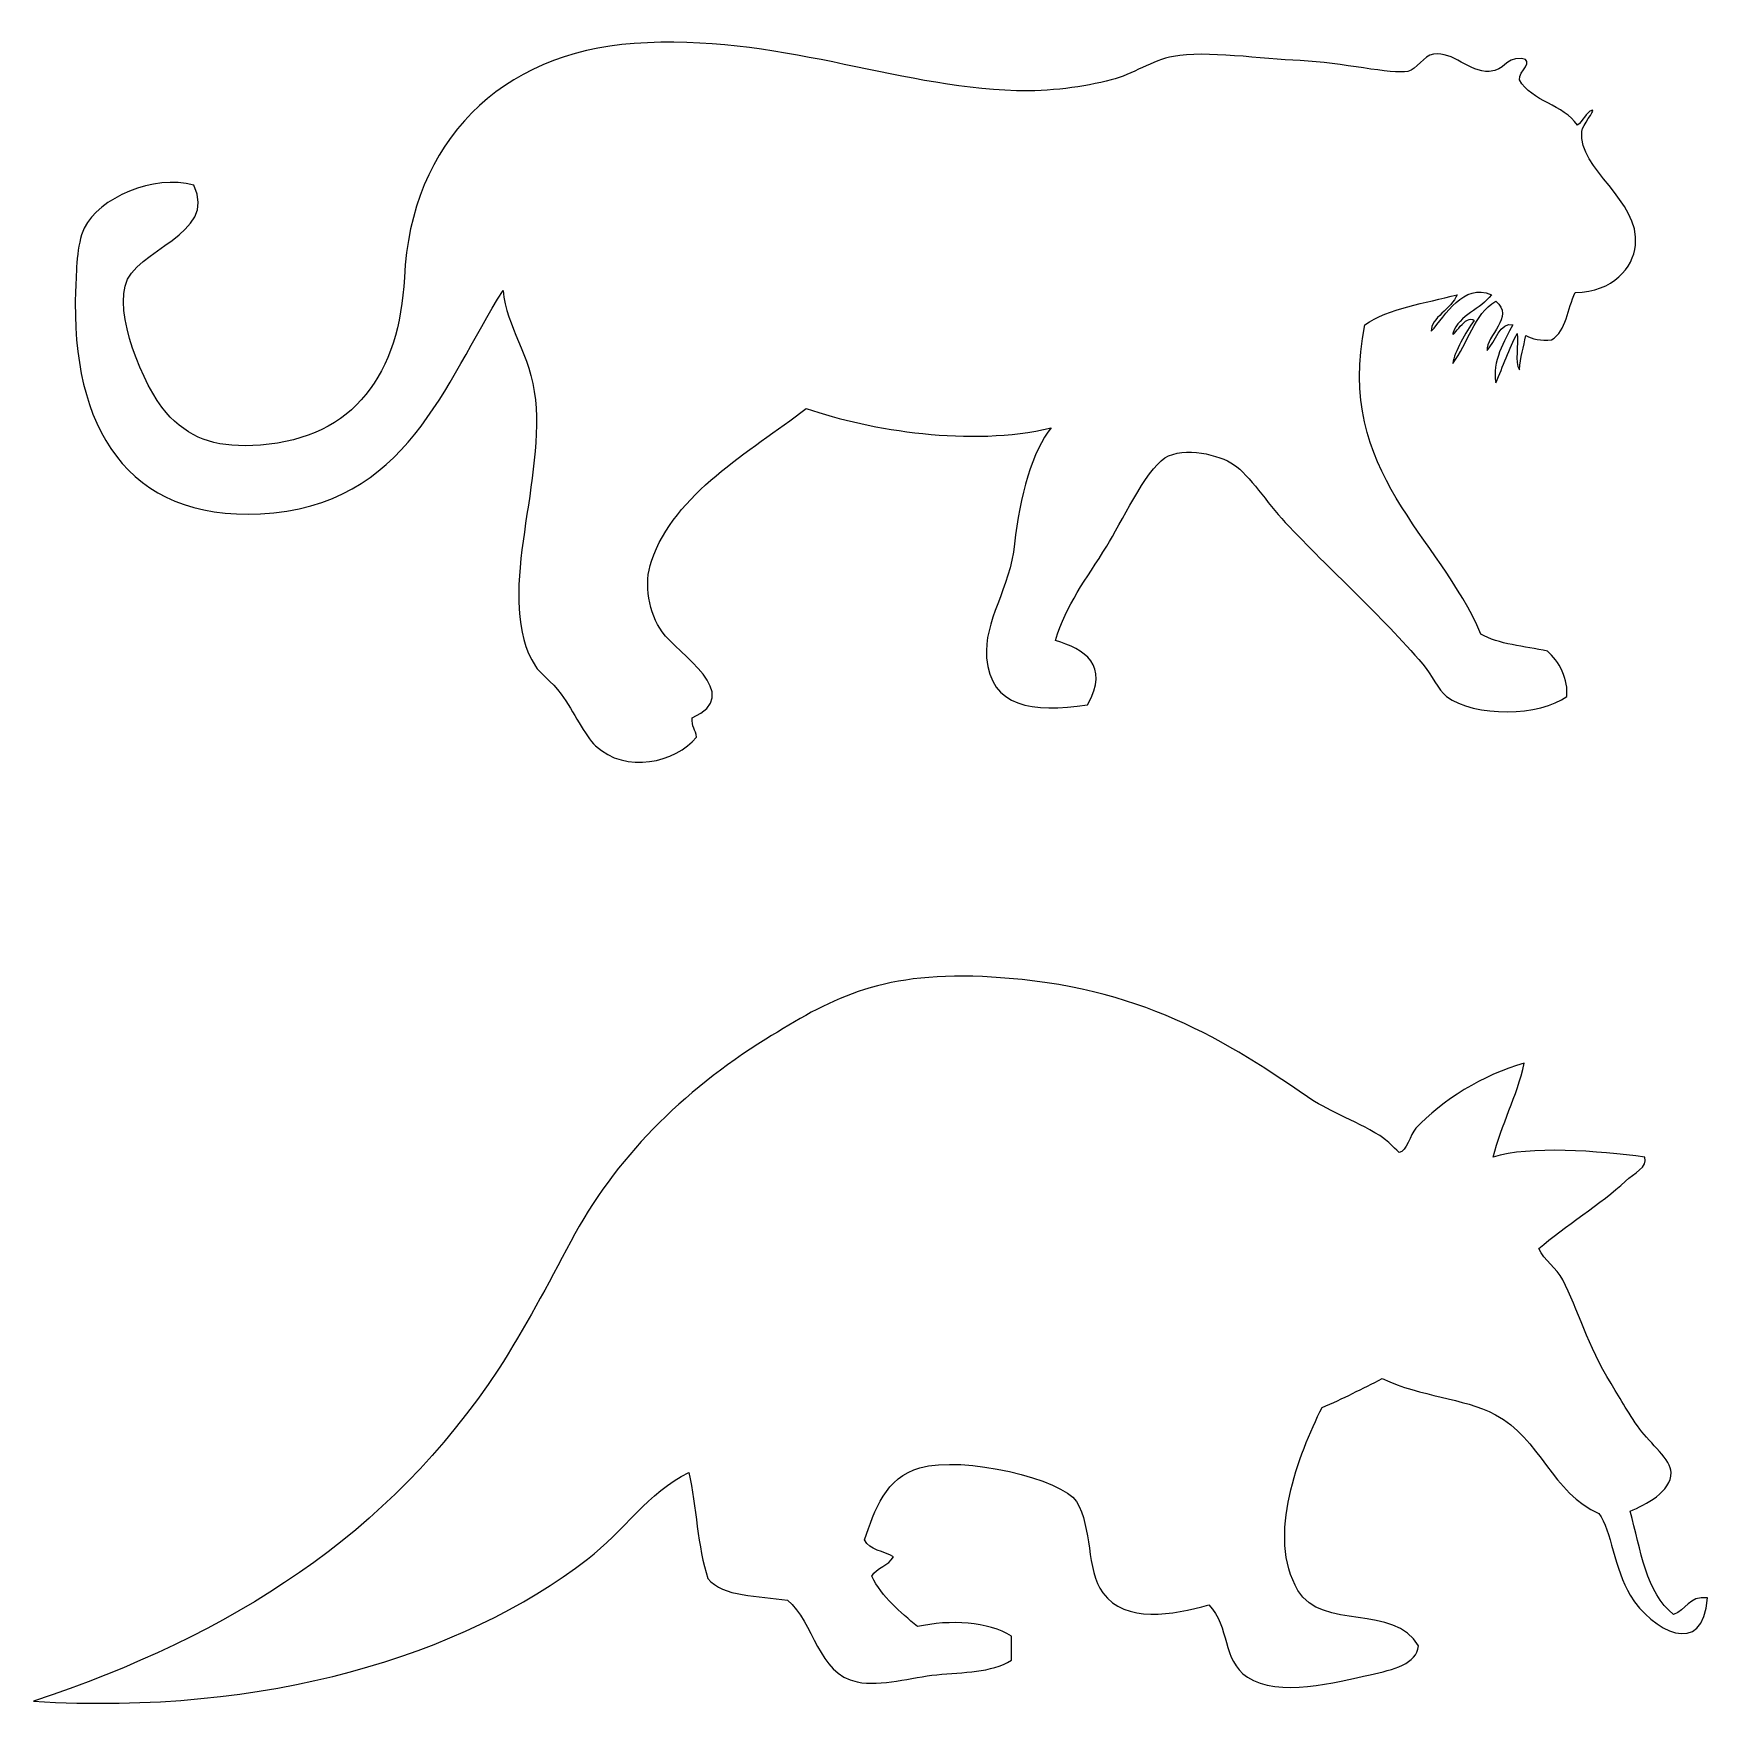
# Model space of a CAD drawing. Header units: centimetres. Extents: x -64 to 65, y -66 to 66.
# Drawn here: x -64.05 to -54.55, y 0.83 to 10.37 of the extents above; entities that cross this region are included whole.
import ezdxf

# ---------------------------------------------------------------- set-up
doc = ezdxf.new("R2010")
doc.units = ezdxf.units.CM
doc.header["$MEASUREMENT"] = 0
doc.layers.add('Layer 1', color=7, linetype='Continuous')

msp = doc.modelspace()

# ---------------------------------------------------------------- linework, layer by layer
at = {"layer": 'Layer 1'}
for points, knots in [([(-55.29964, 8.90371), (-55.3448, 8.81478), (-55.34933, 8.68519), (-55.43373, 8.63553), (-55.43373, 8.63553), (-55.49498, 8.63116), (-55.54427, 8.63876), (-55.58004, 8.6599), (-55.58004, 8.6599), (-55.59279, 8.59545), (-55.61089, 8.53634), (-55.61661, 8.46485), (-55.61661, 8.46485), (-55.64479, 8.5098), (-55.62087, 8.6069), (-55.62881, 8.6721), (-55.62881, 8.6721), (-55.67644, 8.58561), (-55.70908, 8.48419), (-55.7507, 8.39172), (-55.7507, 8.39172), (-55.77345, 8.50803), (-55.70183, 8.6353), (-55.65317, 8.72084), (-55.65317, 8.72084), (-55.72466, 8.74074), (-55.75596, 8.62249), (-55.79948, 8.57458), (-55.79948, 8.57458), (-55.80803, 8.65983), (-55.64047, 8.7663), (-55.75069, 8.85496), (-55.75069, 8.85496), (-55.87584, 8.78104), (-55.90833, 8.61435), (-55.9945, 8.50145), (-55.9945, 8.50145), (-55.98529, 8.56553), (-55.92174, 8.68052), (-55.87258, 8.74524), (-55.87258, 8.74524), (-55.9196, 8.78887), (-55.9967, 8.63816), (-55.9945, 8.67211), (-55.9945, 8.67211), (-55.9568, 8.7807), (-55.83723, 8.80739), (-55.77508, 8.89156), (-55.77508, 8.89156), (-55.93809, 8.96009), (-56.03368, 8.7748), (-56.11642, 8.68431), (-56.11642, 8.68431), (-56.12195, 8.75908), (-56.00061, 8.81221), (-55.97013, 8.89156), (-55.97013, 8.89156), (-56.15317, 8.84296), (-56.35722, 8.81539), (-56.49435, 8.72088), (-56.49435, 8.72088), (-56.66247, 7.87726), (-56.068, 7.526), (-55.83607, 6.96545), (-55.83607, 6.96545), (-55.73603, 6.907), (-55.58728, 6.89727), (-55.45817, 6.86792), (-55.45817, 6.86792), (-55.39274, 6.81818), (-55.33554, 6.69991), (-55.34847, 6.61194), (-55.34847, 6.61194), (-55.49433, 6.49772), (-55.87346, 6.49309), (-56.03112, 6.61194), (-56.03112, 6.61194), (-56.07718, 6.64668), (-56.11311, 6.7336), (-56.16521, 6.79482), (-56.16521, 6.79482), (-56.40111, 7.07184), (-56.68893, 7.32587), (-56.94539, 7.59937), (-56.94539, 7.59937), (-57.0512, 7.71219), (-57.14565, 7.86499), (-57.23797, 7.92849), (-57.23797, 7.92849), (-57.31433, 7.98106), (-57.52057, 8.03427), (-57.62807, 7.96508), (-57.62807, 7.96508), (-57.73798, 7.89433), (-57.87979, 7.58895), (-57.95721, 7.46526), (-57.95721, 7.46526), (-58.07775, 7.27272), (-58.18753, 7.13395), (-58.24979, 6.9289), (-58.24979, 6.9289), (-58.0854, 6.88072), (-57.93814, 6.79193), (-58.06691, 6.56319), (-58.06691, 6.56319), (-58.38224, 6.51641), (-58.6164, 6.5512), (-58.63987, 6.83137), (-58.63987, 6.83137), (-58.65728, 7.03894), (-58.50628, 7.22547), (-58.48138, 7.47746), (-58.48138, 7.47746), (-58.45482, 7.74659), (-58.37626, 8.01139), (-58.27416, 8.13574), (-58.27416, 8.13574), (-58.73244, 8.02753), (-59.29072, 8.12013), (-59.66386, 8.24544), (-59.66386, 8.24544), (-59.987, 7.99824), (-60.40985, 7.76512), (-60.54159, 7.37991), (-60.54159, 7.37991), (-60.58675, 7.24788), (-60.55649, 7.08408), (-60.48063, 6.97766), (-60.48063, 6.97766), (-60.39337, 6.85518), (-60.00626, 6.62137), (-60.30997, 6.49003), (-60.30997, 6.49003), (-60.31643, 6.43886), (-60.28864, 6.42193), (-60.2856, 6.38031), (-60.2856, 6.38031), (-60.40464, 6.23616), (-60.6879, 6.17002), (-60.85853, 6.33155), (-60.85853, 6.33155), (-60.91907, 6.38886), (-60.98201, 6.52562), (-61.05358, 6.62413), (-61.05358, 6.62413), (-61.10623, 6.69663), (-61.17833, 6.74838), (-61.19989, 6.78262), (-61.19989, 6.78262), (-61.43643, 7.15833), (-61.14914, 7.79902), (-61.19989, 8.29424), (-61.19989, 8.29424), (-61.22712, 8.5602), (-61.36557, 8.70437), (-61.38272, 8.91596), (-61.38272, 8.91596), (-61.72054, 8.38587), (-61.92416, 7.69142), (-62.76025, 7.64816), (-62.76025, 7.64816), (-63.51074, 7.60932), (-63.83869, 8.1365), (-63.80864, 8.91596), (-63.80864, 8.91596), (-63.80457, 9.02111), (-63.80404, 9.17679), (-63.75988, 9.2695), (-63.75988, 9.2695), (-63.67847, 9.44018), (-63.36377, 9.57716), (-63.13816, 9.51329), (-63.13816, 9.51329), (-62.99833, 9.22746), (-63.47556, 9.15515), (-63.52826, 8.94033), (-63.52826, 8.94033), (-63.5807, 8.72655), (-63.39393, 8.31626), (-63.27228, 8.19672), (-63.27228, 8.19672), (-63.13816, 8.06493), (-62.99725, 8.02048), (-62.76026, 8.03823), (-62.76026, 8.03823), (-62.22678, 8.07824), (-61.97019, 8.44609), (-61.94349, 8.98909), (-61.94349, 8.98909), (-61.9056, 9.76069), (-61.39567, 10.26626), (-60.63912, 10.31788), (-60.63912, 10.31788), (-59.82174, 10.37357), (-59.1773, 10.07105), (-58.46925, 10.04967), (-58.46925, 10.04967), (-58.28859, 10.04422), (-58.08507, 10.07052), (-57.93289, 10.11063), (-57.93289, 10.11063), (-57.81086, 10.14278), (-57.70053, 10.22276), (-57.57935, 10.24472), (-57.57935, 10.24472), (-57.39769, 10.27761), (-57.07778, 10.22993), (-56.86011, 10.22033), (-56.86011, 10.22033), (-56.62609, 10.21001), (-56.33893, 10.14), (-56.25059, 10.1594), (-56.25059, 10.1594), (-56.19847, 10.17083), (-56.15936, 10.24809), (-56.10433, 10.25693), (-56.10433, 10.25693), (-55.9904, 10.27513), (-55.90499, 10.1525), (-55.78739, 10.1594), (-55.78739, 10.1594), (-55.69301, 10.1649), (-55.70828, 10.23491), (-55.60454, 10.23256), (-55.60454, 10.23256), (-55.52601, 10.22158), (-55.62169, 10.15924), (-55.61671, 10.11064), (-55.61671, 10.11064), (-55.54546, 9.98684), (-55.36602, 9.97126), (-55.28757, 9.85466), (-55.28757, 9.85466), (-55.25288, 9.87683), (-55.24309, 9.92395), (-55.20224, 9.93999), (-55.20224, 9.93999), (-55.18719, 9.93245), (-55.25942, 9.85747), (-55.2632, 9.81807), (-55.2632, 9.81807), (-55.28368, 9.60381), (-54.93091, 9.42874), (-54.95843, 9.17201), (-54.95843, 9.17201), (-54.97195, 9.04478), (-55.08278, 8.90929), (-55.29964, 8.90371)], [0, 0, 0, 0, 0.015873, 0.015873, 0.015873, 0.015873, 0.031746, 0.031746, 0.031746, 0.031746, 0.047619, 0.047619, 0.047619, 0.047619, 0.0634921, 0.0634921, 0.0634921, 0.0634921, 0.0793651, 0.0793651, 0.0793651, 0.0793651, 0.0952381, 0.0952381, 0.0952381, 0.0952381, 0.1111111, 0.1111111, 0.1111111, 0.1111111, 0.1269841, 0.1269841, 0.1269841, 0.1269841, 0.1428571, 0.1428571, 0.1428571, 0.1428571, 0.1587302, 0.1587302, 0.1587302, 0.1587302, 0.1746032, 0.1746032, 0.1746032, 0.1746032, 0.1904762, 0.1904762, 0.1904762, 0.1904762, 0.2063492, 0.2063492, 0.2063492, 0.2063492, 0.2222222, 0.2222222, 0.2222222, 0.2222222, 0.2380952, 0.2380952, 0.2380952, 0.2380952, 0.2539683, 0.2539683, 0.2539683, 0.2539683, 0.2698413, 0.2698413, 0.2698413, 0.2698413, 0.2857143, 0.2857143, 0.2857143, 0.2857143, 0.3015873, 0.3015873, 0.3015873, 0.3015873, 0.3174603, 0.3174603, 0.3174603, 0.3174603, 0.3333333, 0.3333333, 0.3333333, 0.3333333, 0.3492063, 0.3492063, 0.3492063, 0.3492063, 0.3650794, 0.3650794, 0.3650794, 0.3650794, 0.3809524, 0.3809524, 0.3809524, 0.3809524, 0.3968254, 0.3968254, 0.3968254, 0.3968254, 0.4126984, 0.4126984, 0.4126984, 0.4126984, 0.4285714, 0.4285714, 0.4285714, 0.4285714, 0.4444444, 0.4444444, 0.4444444, 0.4444444, 0.4603175, 0.4603175, 0.4603175, 0.4603175, 0.4761905, 0.4761905, 0.4761905, 0.4761905, 0.4920635, 0.4920635, 0.4920635, 0.4920635, 0.5079365, 0.5079365, 0.5079365, 0.5079365, 0.5238095, 0.5238095, 0.5238095, 0.5238095, 0.5396825, 0.5396825, 0.5396825, 0.5396825, 0.5555556, 0.5555556, 0.5555556, 0.5555556, 0.5714286, 0.5714286, 0.5714286, 0.5714286, 0.5873016, 0.5873016, 0.5873016, 0.5873016, 0.6031746, 0.6031746, 0.6031746, 0.6031746, 0.6190476, 0.6190476, 0.6190476, 0.6190476, 0.6349206, 0.6349206, 0.6349206, 0.6349206, 0.6507937, 0.6507937, 0.6507937, 0.6507937, 0.6666667, 0.6666667, 0.6666667, 0.6666667, 0.6825397, 0.6825397, 0.6825397, 0.6825397, 0.6984127, 0.6984127, 0.6984127, 0.6984127, 0.7142857, 0.7142857, 0.7142857, 0.7142857, 0.7301587, 0.7301587, 0.7301587, 0.7301587, 0.7460317, 0.7460317, 0.7460317, 0.7460317, 0.7619048, 0.7619048, 0.7619048, 0.7619048, 0.7777778, 0.7777778, 0.7777778, 0.7777778, 0.7936508, 0.7936508, 0.7936508, 0.7936508, 0.8095238, 0.8095238, 0.8095238, 0.8095238, 0.8253968, 0.8253968, 0.8253968, 0.8253968, 0.8412698, 0.8412698, 0.8412698, 0.8412698, 0.8571429, 0.8571429, 0.8571429, 0.8571429, 0.8730159, 0.8730159, 0.8730159, 0.8730159, 0.8888889, 0.8888889, 0.8888889, 0.8888889, 0.9047619, 0.9047619, 0.9047619, 0.9047619, 0.9206349, 0.9206349, 0.9206349, 0.9206349, 0.9365079, 0.9365079, 0.9365079, 0.9365079, 0.952381, 0.952381, 0.952381, 0.952381, 0.968254, 0.968254, 0.968254, 0.968254, 1, 1, 1, 1]), ([(-55.58877, 4.52924), (-55.63298, 4.3366), (-55.71741, 4.18417), (-55.76638, 3.99632), (-55.76638, 3.99632), (-55.5618, 4.06289), (-55.1672, 4.03214), (-54.90556, 3.99632), (-54.90556, 3.99632), (-54.88627, 3.94012), (-54.96567, 3.90496), (-55.01486, 3.85966), (-55.01486, 3.85966), (-55.15173, 3.73372), (-55.36123, 3.6032), (-55.50677, 3.4771), (-55.50677, 3.4771), (-55.4764, 3.409), (-55.40628, 3.37021), (-55.37011, 3.29949), (-55.37011, 3.29949), (-55.28595, 3.13481), (-55.22996, 2.9254), (-55.09685, 2.71193), (-55.09685, 2.71193), (-55.05544, 2.64555), (-55.00512, 2.55), (-54.93286, 2.45229), (-54.93286, 2.45229), (-54.87537, 2.37456), (-54.75501, 2.27457), (-54.75525, 2.20633), (-54.75525, 2.20633), (-54.75562, 2.09796), (-54.90257, 2.02157), (-54.98753, 1.9877), (-54.98753, 1.9877), (-54.92937, 1.76804), (-54.89728, 1.5223), (-54.7416, 1.40017), (-54.7416, 1.40017), (-54.66971, 1.4239), (-54.65675, 1.50661), (-54.55031, 1.49579), (-54.55031, 1.49579), (-54.56899, 1.1499), (-54.86591, 1.30696), (-54.98753, 1.50947), (-54.98753, 1.50947), (-55.07736, 1.65893), (-55.09627, 1.87806), (-55.16517, 1.97405), (-55.16517, 1.97405), (-55.42653, 2.08422), (-55.50164, 2.40289), (-55.75273, 2.53428), (-55.75273, 2.53428), (-55.94326, 2.63398), (-56.1694, 2.6336), (-56.39493, 2.73923), (-56.39493, 2.73923), (-56.50762, 2.6834), (-56.6175, 2.62474), (-56.73653, 2.57524), (-56.73653, 2.57524), (-56.86649, 2.31108), (-57.05519, 1.84586), (-56.87316, 1.5368), (-56.87316, 1.5368), (-56.73767, 1.30672), (-56.3237, 1.46232), (-56.18998, 1.2225), (-56.18998, 1.2225), (-56.19794, 1.12135), (-56.33188, 1.08677), (-56.46327, 1.05856), (-56.46327, 1.05856), (-56.65602, 1.01715), (-56.98521, 0.92809), (-57.16013, 1.04488), (-57.16013, 1.04488), (-57.30787, 1.14354), (-57.2567, 1.33153), (-57.37878, 1.4548), (-57.37878, 1.4548), (-57.58309, 1.39892), (-57.85281, 1.34809), (-57.97997, 1.52312), (-57.97997, 1.52312), (-58.07591, 1.65515), (-58.03903, 1.8943), (-58.13028, 2.04236), (-58.13028, 2.04236), (-58.20746, 2.16751), (-58.77086, 2.30395), (-59.01846, 2.23363), (-59.01846, 2.23363), (-59.21285, 2.17844), (-59.27526, 1.99318), (-59.33271, 1.82371), (-59.33271, 1.82371), (-59.3053, 1.76458), (-59.22106, 1.7623), (-59.16875, 1.72804), (-59.16875, 1.72804), (-59.19545, 1.67729), (-59.26172, 1.66615), (-59.29173, 1.61874), (-59.29173, 1.61874), (-59.23183, 1.49642), (-59.13023, 1.41588), (-59.03212, 1.3318), (-59.03212, 1.3318), (-58.84792, 1.37281), (-58.62852, 1.36069), (-58.49922, 1.27716), (-58.49922, 1.27716), (-58.49922, 1.23163), (-58.49922, 1.18606), (-58.49922, 1.1405), (-58.49922, 1.1405), (-58.6159, 1.06917), (-58.76843, 1.07417), (-58.92279, 1.05853), (-58.92279, 1.05853), (-59.06614, 1.044), (-59.23685, 0.98984), (-59.37369, 1.01755), (-59.37369, 1.01755), (-59.60039, 1.0634), (-59.61626, 1.35601), (-59.76996, 1.48211), (-59.76996, 1.48211), (-59.9363, 1.50711), (-60.13559, 1.49912), (-60.22086, 1.60509), (-60.22086, 1.60509), (-60.28156, 1.78125), (-60.28449, 2.01517), (-60.33016, 2.2063), (-60.33016, 2.2063), (-60.55992, 2.09465), (-60.69878, 1.87171), (-60.90404, 1.71439), (-60.90404, 1.71439), (-61.62212, 1.16422), (-62.72398, 0.82796), (-64.04676, 0.90823), (-64.04676, 0.90823), (-62.92445, 1.2824), (-62.0273, 1.85189), (-61.4096, 2.79386), (-61.4096, 2.79386), (-61.2594, 3.02288), (-61.13012, 3.27286), (-60.99968, 3.51805), (-60.99968, 3.51805), (-60.74862, 3.99001), (-60.36947, 4.36871), (-59.8929, 4.66581), (-59.8929, 4.66581), (-59.53727, 4.8875), (-59.25766, 5.04723), (-58.66314, 5.02109), (-58.66314, 5.02109), (-57.83237, 4.98455), (-57.33919, 4.69986), (-56.81849, 4.33788), (-56.81849, 4.33788), (-56.71967, 4.26919), (-56.55626, 4.20638), (-56.40857, 4.11925), (-56.40857, 4.11925), (-56.37113, 4.09716), (-56.30038, 4.02347), (-56.29927, 4.02358), (-56.29927, 4.02358), (-56.25739, 4.02795), (-56.2358, 4.1255), (-56.20362, 4.16024), (-56.20362, 4.16024), (-56.0592, 4.31639), (-55.8224, 4.46572), (-55.58877, 4.52924)], [0, 0, 0, 0, 0.0212766, 0.0212766, 0.0212766, 0.0212766, 0.0425532, 0.0425532, 0.0425532, 0.0425532, 0.0638298, 0.0638298, 0.0638298, 0.0638298, 0.0851064, 0.0851064, 0.0851064, 0.0851064, 0.106383, 0.106383, 0.106383, 0.106383, 0.1276596, 0.1276596, 0.1276596, 0.1276596, 0.1489362, 0.1489362, 0.1489362, 0.1489362, 0.1702128, 0.1702128, 0.1702128, 0.1702128, 0.1914894, 0.1914894, 0.1914894, 0.1914894, 0.212766, 0.212766, 0.212766, 0.212766, 0.2340426, 0.2340426, 0.2340426, 0.2340426, 0.2553191, 0.2553191, 0.2553191, 0.2553191, 0.2765957, 0.2765957, 0.2765957, 0.2765957, 0.2978723, 0.2978723, 0.2978723, 0.2978723, 0.3191489, 0.3191489, 0.3191489, 0.3191489, 0.3404255, 0.3404255, 0.3404255, 0.3404255, 0.3617021, 0.3617021, 0.3617021, 0.3617021, 0.3829787, 0.3829787, 0.3829787, 0.3829787, 0.4042553, 0.4042553, 0.4042553, 0.4042553, 0.4255319, 0.4255319, 0.4255319, 0.4255319, 0.4468085, 0.4468085, 0.4468085, 0.4468085, 0.4680851, 0.4680851, 0.4680851, 0.4680851, 0.4893617, 0.4893617, 0.4893617, 0.4893617, 0.5106383, 0.5106383, 0.5106383, 0.5106383, 0.5319149, 0.5319149, 0.5319149, 0.5319149, 0.5531915, 0.5531915, 0.5531915, 0.5531915, 0.5744681, 0.5744681, 0.5744681, 0.5744681, 0.5957447, 0.5957447, 0.5957447, 0.5957447, 0.6170213, 0.6170213, 0.6170213, 0.6170213, 0.6382979, 0.6382979, 0.6382979, 0.6382979, 0.6595745, 0.6595745, 0.6595745, 0.6595745, 0.6808511, 0.6808511, 0.6808511, 0.6808511, 0.7021277, 0.7021277, 0.7021277, 0.7021277, 0.7234043, 0.7234043, 0.7234043, 0.7234043, 0.7446809, 0.7446809, 0.7446809, 0.7446809, 0.7659574, 0.7659574, 0.7659574, 0.7659574, 0.787234, 0.787234, 0.787234, 0.787234, 0.8085106, 0.8085106, 0.8085106, 0.8085106, 0.8297872, 0.8297872, 0.8297872, 0.8297872, 0.8510638, 0.8510638, 0.8510638, 0.8510638, 0.8723404, 0.8723404, 0.8723404, 0.8723404, 0.893617, 0.893617, 0.893617, 0.893617, 0.9148936, 0.9148936, 0.9148936, 0.9148936, 0.9361702, 0.9361702, 0.9361702, 0.9361702, 0.9574468, 0.9574468, 0.9574468, 0.9574468, 1, 1, 1, 1])]:
    msp.add_open_spline(points, degree=3, knots=knots, dxfattribs=at)

doc.saveas('drawing.dxf')
